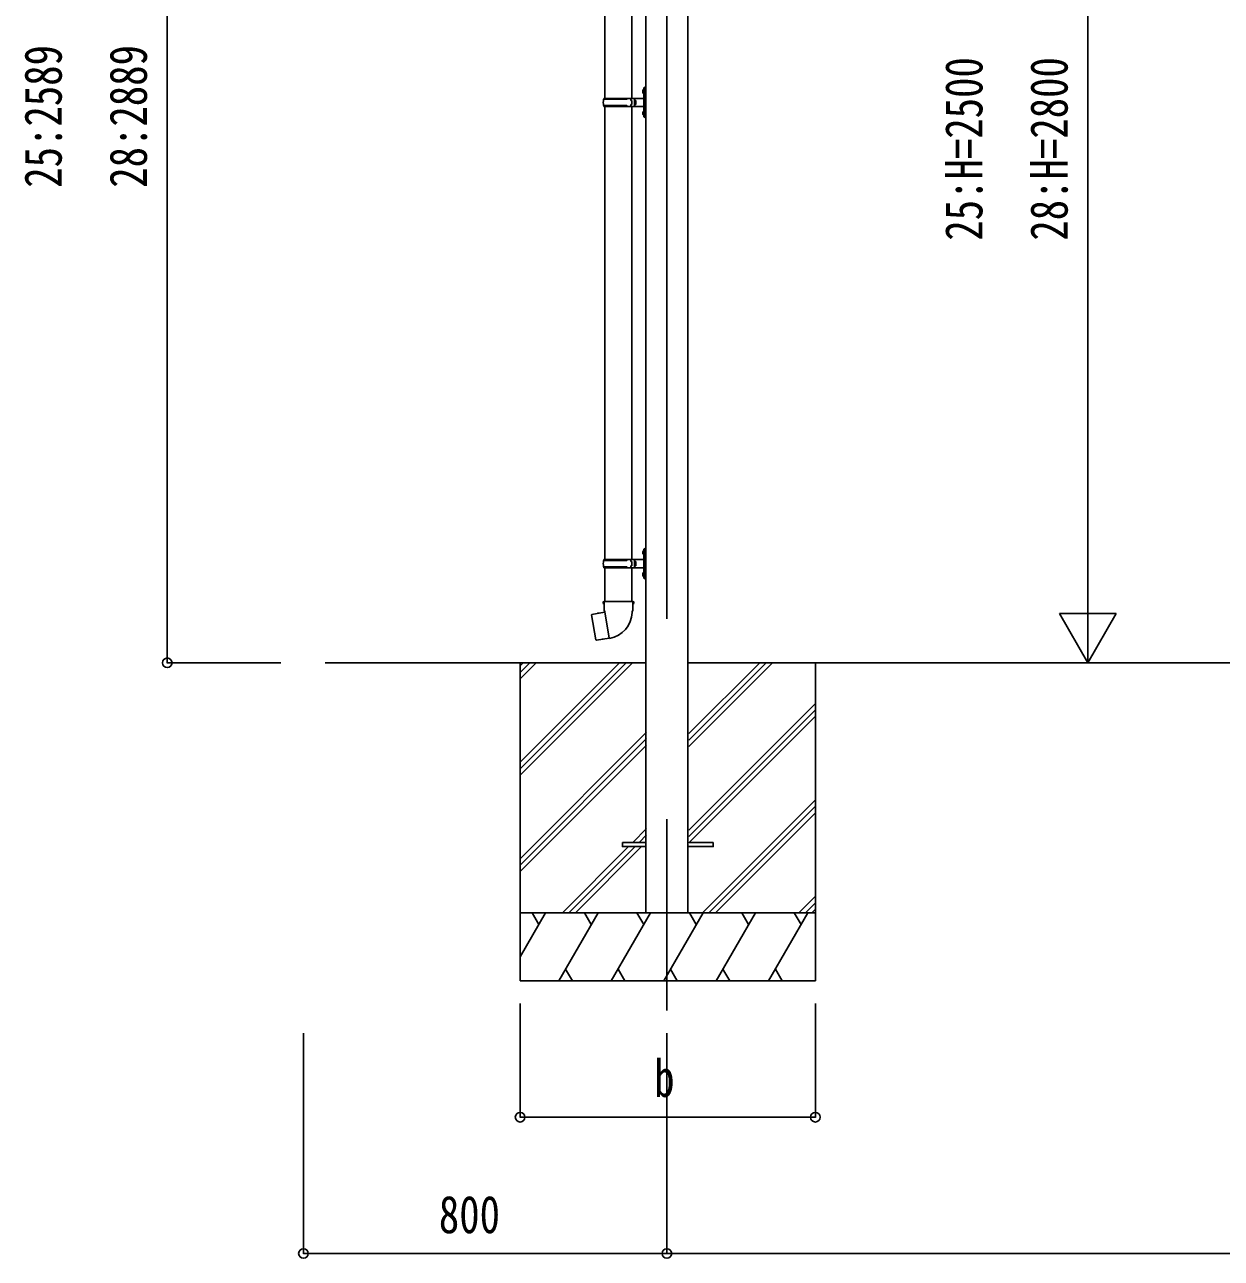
# Model space of a CAD drawing. Units: millimetres, scale not verified. Extents: x -10512 to 10512, y -7425 to 7425.
# Drawn here: x -2853 to -219, y -4823 to -2108 of the extents above; entities that cross this region are included whole.
import ezdxf
from ezdxf.enums import TextEntityAlignment as Align

# ---------------------------------------------------------------- set-up
doc = ezdxf.new("R2010")
doc.units = ezdxf.units.MM
doc.header["$LTSCALE"] = 40
for name, color, linetype in [('0-4_YKK_12', 2, 'Continuous'), ('0-5_YKK_13', 4, 'Continuous'), ('0-6_YKK_A1', 4, 'Continuous'), ('0-7_YKK_D', 6, 'Continuous')]:
    doc.layers.add(name, color=color, linetype=linetype)
doc.styles.add('ＭＳ ゴシック', font='')
doc.styles.get('ＭＳ ゴシック').set_extended_font_data('MS Gothic')

msp = doc.modelspace()

# ---------------------------------------------------------------- linework, layer by layer
at = {"layer": '0-4_YKK_12'}
for p, q in [((-1439.45, -851.86), (-1439.45, -3416.06)), ((-1439.45, -3856.57), (-1439.45, -4277.65))]:
    msp.add_line(p, q, dxfattribs=at)
at = {"layer": '0-5_YKK_13'}
for p, q in [((-1575.94, -1273.21), (-1575.94, -2270.23)), ((-1516.24, -1273.21), (-1516.24, -2270.23)), ((-1492.25, -2253.08), (-1490.21, -2254.08)), ((-1490.98, -2251.08), (-1490.35, -2251.08)), ((-1490.98, -2251.08), (-1490.98, -2259.38)), ((-1490.35, -2251.08), (-1490.35, -2259.38)), ((-1490.35, -2251.08), (-1489.95, -2251.48)), ((-1489.95, -2247.23), (-1486.95, -2245.73)), ((-1489.95, -2247.23), (-1489.95, -2279.23)), ((-1489.95, -2251.48), (-1489.95, -2258.98)), ((-1486.95, -2245.73), (-1486.95, -2279.23)), ((-1486.95, -2245.73), (-1485.95, -2245.73)), ((-1485.95, -2245.73), (-1485.95, -2279.23)), ((-1578.92, -2272.23), (-1528.59, -2272.23)), ((-1577.92, -2270.23), (-1491.92, -2270.23)), ((-1577.92, -2270.23), (-1577.92, -2272.23)), ((-1518.92, -2270.23), (-1518.92, -2274.73)), ((-1518.92, -2274.73), (-1516.92, -2274.73)), ((-1516.92, -2274.73), (-1516.92, -2279.23)), ((-1516.92, -2283.73), (-1516.92, -2279.23)), ((-1510.95, -2270.23), (-1510.95, -2279.23)), ((-1510.95, -2274.73), (-1507.95, -2274.73)), ((-1510.95, -2288.23), (-1510.95, -2279.23)), ((-1507.95, -2274.73), (-1507.95, -2279.23)), ((-1507.95, -2283.73), (-1507.95, -2279.23)), ((-1490.98, -2259.38), (-1490.35, -2259.38)), ((-1490.35, -2259.38), (-1489.95, -2258.98)), ((-1490.21, -2254.08), (-1489.6, -2255.23)), ((-1489.95, -2311.23), (-1489.95, -2279.23)), ((-1486.95, -2312.73), (-1486.95, -2279.23)), ((-1485.95, -2312.73), (-1485.95, -2279.23)), ((-1578.92, -2286.23), (-1528.59, -2286.23)), ((-1577.92, -2288.23), (-1577.92, -2286.23)), ((-1577.92, -2288.23), (-1491.92, -2288.23)), ((-1575.94, -2288.23), (-1575.94, -3285.25)), ((-1518.92, -2288.23), (-1518.92, -2283.73)), ((-1518.92, -2283.73), (-1516.92, -2283.73)), ((-1516.24, -2288.23), (-1516.24, -3285.25)), ((-1510.95, -2283.73), (-1507.95, -2283.73)), ((-1492.25, -2301.08), (-1490.21, -2302.08)), ((-1490.98, -2299.08), (-1490.35, -2299.08)), ((-1490.98, -2299.08), (-1490.98, -2307.38)), ((-1490.98, -2307.38), (-1490.35, -2307.38)), ((-1490.35, -2299.08), (-1490.35, -2307.38)), ((-1490.35, -2299.08), (-1489.95, -2299.48)), ((-1490.35, -2307.38), (-1489.95, -2306.98)), ((-1490.21, -2302.08), (-1489.6, -2303.23)), ((-1489.95, -2299.48), (-1489.95, -2306.98)), ((-1489.95, -2311.23), (-1486.95, -2312.73)), ((-1486.95, -2312.73), (-1485.95, -2312.73)), ((-1492.25, -3268.1), (-1490.21, -3269.1)), ((-1490.98, -3266.1), (-1490.35, -3266.1)), ((-1490.98, -3266.1), (-1490.98, -3274.4)), ((-1490.98, -3274.4), (-1490.35, -3274.4)), ((-1490.35, -3266.1), (-1490.35, -3274.4)), ((-1490.35, -3266.1), (-1489.95, -3266.5)), ((-1490.35, -3274.4), (-1489.95, -3274)), ((-1490.21, -3269.1), (-1489.6, -3270.25)), ((-1489.95, -3262.25), (-1486.95, -3260.75)), ((-1489.95, -3262.25), (-1489.95, -3294.25)), ((-1489.95, -3266.5), (-1489.95, -3274)), ((-1486.95, -3260.75), (-1486.95, -3294.25)), ((-1486.95, -3260.75), (-1485.95, -3260.75)), ((-1485.95, -3260.75), (-1485.95, -3294.25)), ((-1578.92, -3287.25), (-1528.59, -3287.25)), ((-1578.92, -3301.25), (-1528.59, -3301.25)), ((-1577.92, -3285.25), (-1491.92, -3285.25)), ((-1577.92, -3285.25), (-1577.92, -3287.25)), ((-1577.92, -3303.25), (-1577.92, -3301.25)), ((-1577.92, -3303.25), (-1491.92, -3303.25)), ((-1575.94, -3303.25), (-1575.94, -3377.51)), ((-1518.92, -3285.25), (-1518.92, -3289.75)), ((-1518.92, -3289.75), (-1516.92, -3289.75)), ((-1518.92, -3303.25), (-1518.92, -3298.75)), ((-1518.92, -3298.75), (-1516.92, -3298.75)), ((-1516.92, -3289.75), (-1516.92, -3294.25)), ((-1516.92, -3298.75), (-1516.92, -3294.25)), ((-1516.24, -3303.25), (-1516.24, -3377.51)), ((-1510.95, -3285.25), (-1510.95, -3294.25)), ((-1510.95, -3289.75), (-1507.95, -3289.75)), ((-1510.95, -3303.25), (-1510.95, -3294.25)), ((-1510.95, -3298.75), (-1507.95, -3298.75)), ((-1507.95, -3289.75), (-1507.95, -3294.25)), ((-1507.95, -3298.75), (-1507.95, -3294.25)), ((-1489.95, -3326.25), (-1489.95, -3294.25)), ((-1486.95, -3327.75), (-1486.95, -3294.25)), ((-1485.95, -3327.75), (-1485.95, -3294.25)), ((-1492.25, -3316.1), (-1490.21, -3317.1)), ((-1490.98, -3314.1), (-1490.35, -3314.1)), ((-1490.98, -3314.1), (-1490.98, -3322.4)), ((-1490.98, -3322.4), (-1490.35, -3322.4)), ((-1490.35, -3314.1), (-1490.35, -3322.4)), ((-1490.35, -3314.1), (-1489.95, -3314.5)), ((-1490.35, -3322.4), (-1489.95, -3322)), ((-1490.21, -3317.1), (-1489.6, -3318.25)), ((-1489.95, -3314.5), (-1489.95, -3322)), ((-1489.95, -3326.25), (-1486.95, -3327.75)), ((-1486.95, -3327.75), (-1485.95, -3327.75)), ((-1577.79, -3377.51), (-1579.94, -3378.29)), ((-1579.94, -3378.29), (-1579.94, -3381.91)), ((-1579.94, -3381.91), (-1577.7, -3382.73)), ((-1577.79, -3377.51), (-1545.94, -3377.51)), ((-1577.79, -3377.51), (-1577.7, -3382.73)), ((-1577.7, -3382.73), (-1577.44, -3397.51)), ((-1514.09, -3377.51), (-1545.94, -3377.51)), ((-1511.94, -3381.91), (-1514.18, -3382.73)), ((-1514.09, -3377.51), (-1511.94, -3378.29)), ((-1511.97, -3378.29), (-1511.97, -3381.91)), ((-1604.4, -3405.96), (-1605.21, -3407.13)), ((-1605.21, -3407.13), (-1595.59, -3461.69)), ((-1576.53, -3400.71), (-1604.4, -3405.96)), ((-1591.66, -3403.36), (-1591.87, -3403.6)), ((-1577.44, -3397.51), (-1576.09, -3399.51)), ((-1566.18, -3458.01), (-1576.31, -3400.54)), ((-1576.29, -3399.71), (-1576.29, -3400.42)), ((-1576.09, -3399.51), (-1576.12, -3399.52)), ((-1515.75, -3399.45), (-1515.83, -3401.62)), ((-1514.44, -3397.51), (-1515.75, -3399.45)), ((-1581.56, -3460.6), (-1581.85, -3460.45)), ((-1565.87, -3458.77), (-1566.11, -3458.11)), ((-1537.45, -3908.01), (-1483.95, -3908.01)), ((-1337.45, -3908.01), (-1390.19, -3908.01))]:
    msp.add_line(p, q, dxfattribs=at)
for points in [[(-1492.25, -2257.38), (-1490.21, -2256.38), (-1489.6, -2255.23)], [(-1492.25, -2305.38), (-1490.21, -2304.38), (-1489.6, -2303.23)], [(-1492.25, -3272.39), (-1490.21, -3271.4), (-1489.6, -3270.25)], [(-1492.25, -3320.39), (-1490.21, -3319.4), (-1489.6, -3318.25)], [(-1514.09, -3377.51), (-1514.18, -3382.73), (-1514.44, -3397.51)], [(-1589.41, -3403.14), (-1589.69, -3402.99), (-1591.66, -3403.36)], [(-1566.45, -3457.92), (-1594.43, -3462.51), (-1595.59, -3461.69)], [(-1579.38, -3460.04), (-1579.59, -3460.28), (-1581.56, -3460.6)], [(-1537.45, -3908.01), (-1537.45, -3917.01), (-1483.95, -3917.01)], [(-1337.45, -3908.01), (-1337.45, -3917.01), (-1390.95, -3917.01)]]:
    msp.add_lwpolyline(points, dxfattribs=at)
for centre, radius, start, end in [((-1486.65, -2255.23), 6, 136.21765, 223.78235), ((-1530.17, -2279.23), 49.25, 171.82876, 180.00002), ((-1530.17, -2279.23), 49.25, 180.00002, 188.17127), ((-1528.59, -2270.23), 2, 270, 359.99998), ((-1491.95, -2268.23), 2, 270, 359.99998), ((-1528.59, -2288.23), 2, 0.00005, 90.00004), ((-1486.65, -2303.23), 6, 136.21765, 223.78235), ((-1491.95, -2290.23), 2, 0.00005, 90.00004), ((-1486.65, -3270.25), 6, 136.21765, 223.78235), ((-1491.95, -3283.25), 2, 270, 359.99998), ((-1530.17, -3294.25), 49.25, 171.82876, 180.00002), ((-1530.17, -3294.25), 49.25, 180.00002, 188.17127), ((-1528.59, -3285.25), 2, 270, 359.99998), ((-1528.59, -3303.25), 2, 0.00005, 90.00004), ((-1491.95, -3305.25), 2, 0.00005, 90.00004), ((-1486.65, -3318.25), 6, 136.21765, 223.78235), ((-1576.59, -3400.42), 0.3, 280.66842, 0), ((-1576.09, -3399.71), 0.2, 100, 180), ((-1576.09, -3399.51), 60.3, 279.96938, 358), ((-1566.4, -3458.21), 0.3, 20, 99.33158), ((-1565.69, -3458.7), 0.2, 200, 279.96938)]:
    msp.add_arc(centre, radius, start, end, dxfattribs=at)
at = {"layer": '0-6_YKK_A1'}
for p, q in [((-2191.93, -3512.51), (-1485.95, -3512.51)), ((-1762.45, -3512.51), (-1762.45, -4212.51)), ((-1762.45, -3731.49), (-1543.47, -3512.51)), ((-1762.45, -3745.63), (-1529.33, -3512.51)), ((-1762.45, -3759.78), (-1515.19, -3512.51)), ((-1762.45, -3547.65), (-1727.32, -3512.51)), ((-1762.45, -3533.5), (-1741.46, -3512.51)), ((-1762.45, -3519.36), (-1755.6, -3512.51)), ((-1392.95, -3512.51), (2579.96, -3512.51)), ((-1390.95, -3696.65), (-1206.82, -3512.51)), ((-1390.95, -3682.5), (-1220.96, -3512.51)), ((-1390.95, -3668.36), (-1235.1, -3512.51)), ((-1112.45, -3512.51), (-1112.45, -4212.51)), ((-1390.95, -3880.49), (-1112.45, -3601.99)), ((-1390.95, -3894.63), (-1112.45, -3616.14)), ((-1390.95, -3908.78), (-1112.45, -3630.28)), ((-1762.45, -3943.62), (-1483.95, -3665.13)), ((-1762.45, -3957.77), (-1483.95, -3679.27)), ((-1762.45, -3971.91), (-1483.95, -3693.41)), ((-1360.84, -4062.51), (-1112.45, -3814.13)), ((-1346.7, -4062.51), (-1112.45, -3828.27)), ((-1332.56, -4062.51), (-1112.45, -3842.41)), ((-1514.71, -3908.01), (-1483.95, -3877.26)), ((-1500.57, -3908.01), (-1483.95, -3891.4)), ((-1669.21, -4062.51), (-1523.71, -3917.01)), ((-1655.07, -4062.51), (-1509.57, -3917.01)), ((-1640.92, -4062.51), (-1495.42, -3917.01)), ((-1148.71, -4062.51), (-1112.45, -4026.26)), ((-1134.57, -4062.51), (-1112.45, -4040.4)), ((-1112.45, -4062.51), (-1762.45, -4062.51)), ((-1762.45, -4159.77), (-1706.3, -4062.51)), ((-1721.3, -4088.5), (-1736.3, -4062.51)), ((-1677.43, -4212.51), (-1590.83, -4062.51)), ((-1605.83, -4088.5), (-1620.83, -4062.51)), ((-1561.96, -4212.51), (-1475.36, -4062.51)), ((-1490.36, -4088.5), (-1505.36, -4062.51)), ((-1446.49, -4212.51), (-1359.89, -4062.51)), ((-1374.89, -4088.5), (-1389.89, -4062.51)), ((-1331.02, -4212.51), (-1244.42, -4062.51)), ((-1259.42, -4088.5), (-1274.42, -4062.51)), ((-1215.55, -4212.51), (-1128.95, -4062.51)), ((-1158.95, -4062.51), (-1143.95, -4088.5)), ((-1120.42, -4062.51), (-1112.45, -4054.54)), ((-1662.44, -4186.54), (-1647.44, -4212.51)), ((-1546.96, -4186.53), (-1531.96, -4212.51)), ((-1431.49, -4186.53), (-1416.5, -4212.51)), ((-1316.02, -4186.54), (-1301.03, -4212.51)), ((-1200.55, -4186.54), (-1185.56, -4212.51)), ((-1762.45, -4212.51), (-1112.45, -4212.51))]:
    msp.add_line(p, q, dxfattribs=at)
for points in [[(-1485.95, -4062.51), (-1392.95, -4062.51), (-1392.95, -3512.51), (-1392.95, -889.71)], [(-1485.95, -4062.51), (-1485.95, -3512.51), (-1485.95, -889.71)]]:
    msp.add_lwpolyline(points, dxfattribs=at)
at = {"layer": '0-7_YKK_D'}
for p, q in [((-2539.42, -3512.51), (-2539.42, -923.61)), ((-512.45, -3387.51), (-512.45, -1137.51)), ((-512.45, -3512.51), (-512.45, -3296.01)), ((-512.45, -3512.51), (-574.95, -3404.26)), ((-449.95, -3404.26), (-574.95, -3404.26)), ((-512.45, -3512.51), (-449.95, -3404.26)), ((-2289.42, -3512.51), (-2540.42, -3512.51)), ((-1762.45, -4262.5), (-1762.45, -4513.5)), ((-1112.45, -4262.5), (-1112.45, -4513.5)), ((-2239.42, -4327.65), (-2239.42, -4813.51)), ((-1439.45, -4327.65), (-1439.45, -4813.51)), ((-1439.45, -4327.65), (-1439.45, -4813.51)), ((-1762.45, -4512.5), (-1112.45, -4512.5)), ((-2239.42, -4812.51), (-1439.45, -4812.51)), ((-1439.45, -4812.51), (1271.73, -4812.51))]:
    msp.add_line(p, q, dxfattribs=at)
for centre in [(-2539.42, -3512.51), (-1762.45, -4512.5), (-1112.45, -4512.5), (-2239.42, -4812.51), (-1439.45, -4812.51), (-1439.45, -4812.51)]:
    msp.add_circle(centre, 10.62, dxfattribs=at)

# ---------------------------------------------------------------- texts
at = {"layer": '0-7_YKK_D', "style": 'ＭＳ ゴシック', "width": 0.8}
for s, p in [('25:2589', (-2746.92, -2467.06)), ('28:2889', (-2559.42, -2467.06)), ('25:H=2500', (-719.95, -2583.51)), ('28:H=2800', (-532.45, -2583.51))]:
    msp.add_text(s, height=82.48, rotation=90, dxfattribs=at).set_placement(p, align=Align.BOTTOM_LEFT)
for s, p in [('b', (-1467.45, -4492.5)), ('800', (-1941.44, -4792.51))]:
    msp.add_text(s, height=82.48, dxfattribs=at).set_placement(p, align=Align.BOTTOM_LEFT)

doc.saveas('drawing.dxf')
